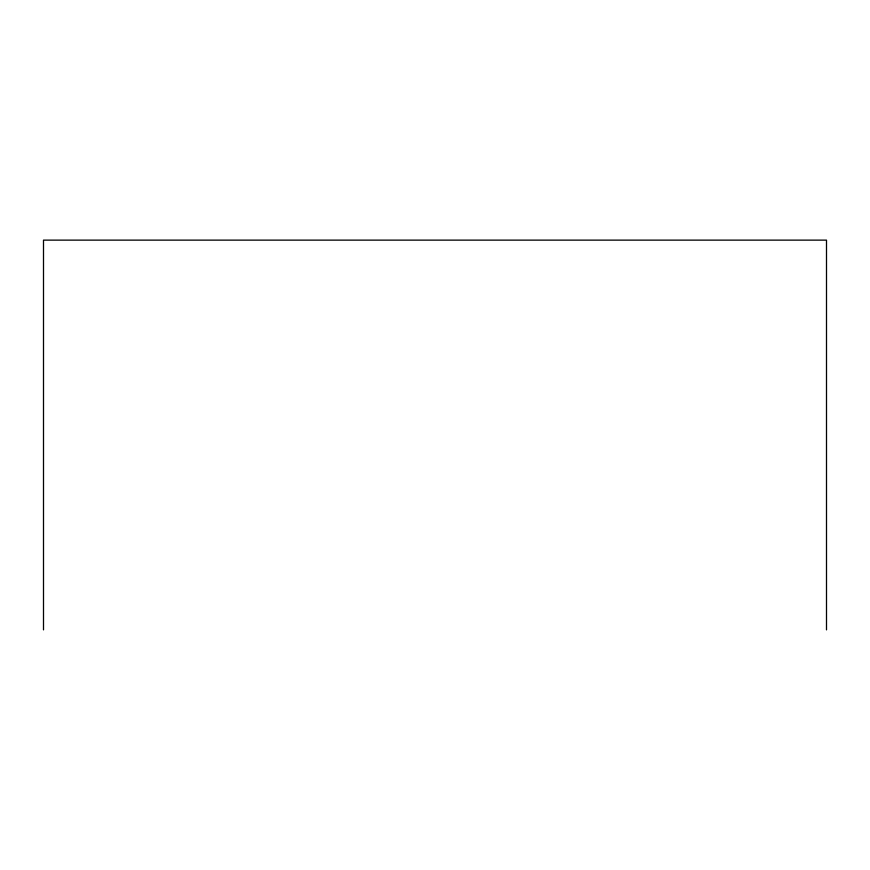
<?xml version="1.0" encoding="UTF-8"?>
<svg xmlns="http://www.w3.org/2000/svg" width="870" height="870" viewBox="0 0 870 870"><rect width="100%" height="100%" fill="white"/><g stroke="black" fill="none" stroke-linecap="round" stroke-linejoin="round"><path stroke-width="1.3" d="M826.5 629.869L826.5 240.131L43.5 240.131L43.5 629.869"/></g></svg>
